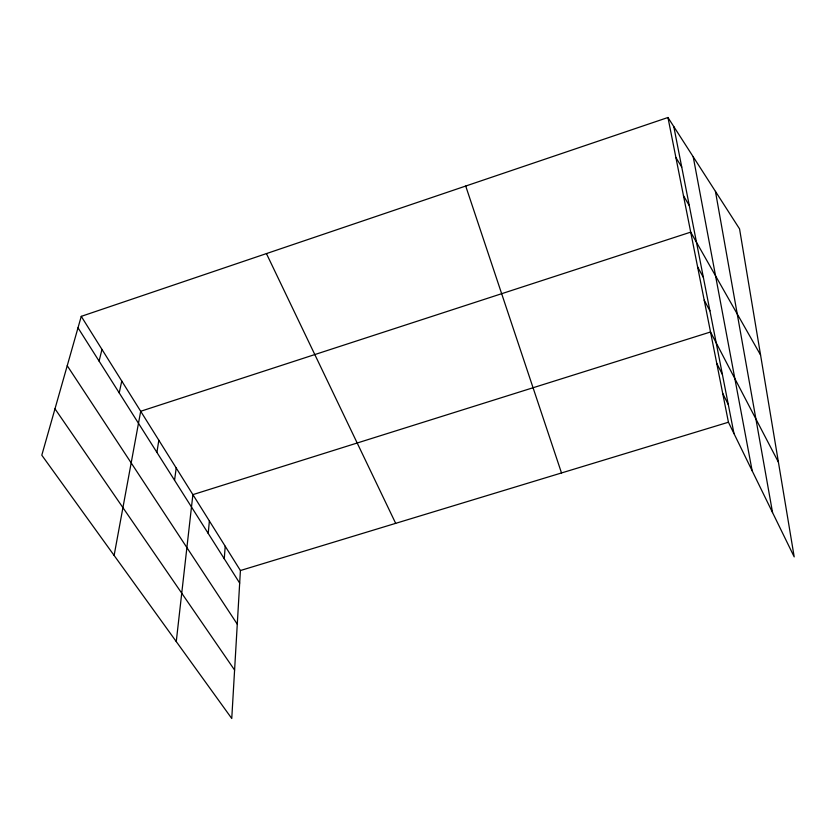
<?xml version="1.0" encoding="UTF-8"?>
<svg xmlns="http://www.w3.org/2000/svg" width="836" height="836" viewBox="0 0 836 836"><rect width="100%" height="100%" fill="white"/><g stroke="black" fill="none" stroke-linecap="round" stroke-linejoin="round"><path stroke-width="1.25" d="M81.259 316.353L240.413 570.528L231.76 718.5L41.8 455.202L81.259 316.353L667.954 117.5L739.557 228.897L794.2 556.891L728.438 422.232L667.954 117.5M224.267 558.772L225.208 546.253M208.216 533.431L209.376 520.974M176.26 641.567L192.886 494.63L710.527 331.986L778.41 462.13M174.557 480.282L176.208 467.993M156.907 452.401L158.83 440.238M114.114 555.428L140.699 411.27L690.703 232.136L760.561 354.997M119.224 392.899L121.763 381.028M99.087 361.11L101.971 349.417M240.413 570.528L728.438 422.232M54.988 408.814L234.592 670.075M67.235 365.719L237.278 624.189M78.009 327.816L239.681 583.1M675.896 157.555L681.727 167.054M683.472 195.718L689.282 205.572M697.611 266.914L703.348 277.343M704.205 300.166L709.91 310.825M716.755 363.367L722.388 374.423M722.722 393.422L728.313 404.645M266.433 253.59L395.679 523.346M465.715 186.052L561.51 472.957M673.795 126.602L733.987 433.581M693.211 156.792L752.16 470.814M715.438 191.381L772.558 512.583"/></g></svg>
